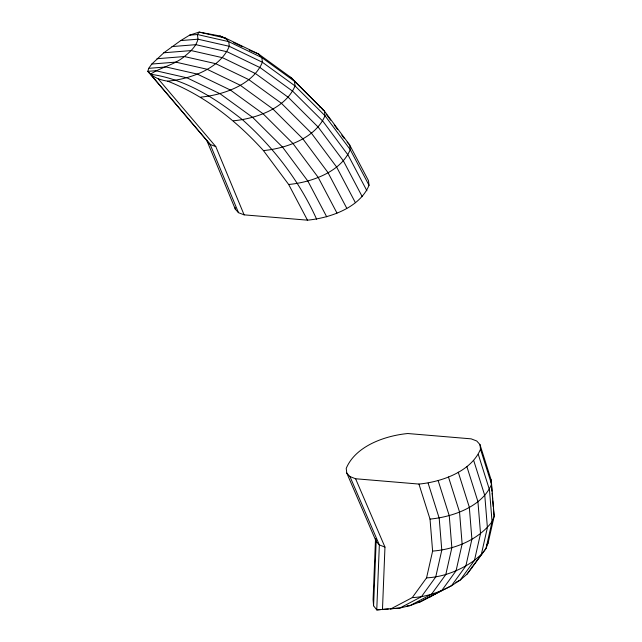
<?xml version="1.0" encoding="UTF-8"?>
<svg xmlns="http://www.w3.org/2000/svg" width="642" height="642" viewBox="0 0 642 642"><rect width="100%" height="100%" fill="white"/><g stroke="black" fill="none" stroke-linecap="round" stroke-linejoin="round"><path stroke-width="0.96" d="M375.522 538.71L373.09 599.58L373.58 605.783L376.758 609.9L399.862 608.046L409.925 605.631L420.197 601.875L451.543 585.689L460.162 580.103L467.039 574.149L485.994 548.493L488.113 543.012L494.171 516.232L491.579 484.237L491.026 479.574L479.951 444.545L476.757 441.006L471.14 438.847L407.782 433.527C385.248 435.669 355.572 445.917 346.223 468.395L346.776 473.058L376.156 541.407L379.35 544.938L384.967 547.096L382.471 609.627M373.58 605.783L376.156 541.407L375.827 538.606M390.681 608.969L412.252 597.614L426.553 577.88L432.612 551.101L430.02 519.097L418.945 484.068L355.596 478.755L349.978 476.589L346.776 473.058M148.687 68.341L147.829 71.342L210.175 144.434L238.495 212.687L244.12 214.853L307.47 220.166C330.004 218.031 359.68 207.783 369.03 185.305L368.476 180.643L349.673 144.964L324.435 111.066L291.283 77.73L258.638 54.048L225.543 38.111L219.925 35.944L199.116 32.1L189.591 35.158L180.731 40.574L163.846 52.772L151.809 64.04L148.687 68.341L165.949 66.953L197.246 74.071L230.342 90.016L262.987 113.69L292.953 143.495L318.191 177.393L336.986 213.072M418.945 484.068C441.479 481.933 471.156 471.685 480.505 449.207L479.951 444.545M471.693 568.234L472.4 566.404M486.973 544.593L488.113 543.012M467.039 574.149L485.994 548.493L492.053 521.713L494.171 516.232L493.385 508.665M244.12 214.853L215.792 146.593L210.175 144.434L150.485 74.239C161.03 67.081 174.375 64.986 184.342 56.536C190.088 51.874 196.091 46.649 197.993 39.186L197.439 34.524L199.116 32.1L225.543 38.111L228.737 41.642L261.832 57.579L294.477 81.261L324.435 111.066L324.996 115.729C315.647 138.207 285.971 148.454 263.437 150.589C236.713 121.089 205.015 95.851 167.731 81.165C160.291 80.114 152.684 77.345 147.829 71.342L155.677 70.708L186.974 77.826L220.07 93.772L252.715 117.446L282.673 147.251L307.911 181.148L326.714 216.827M429.979 597.036L435.461 593.489M455.852 582.374L460.162 580.103L474.47 560.362L481.339 554.407L487.398 527.628L484.806 495.632L473.732 460.603M167.731 81.165C190.265 79.03 219.941 68.782 229.29 46.304L228.737 41.642L197.439 34.524L189.591 35.158M200.834 97.111C223.368 94.968 253.044 84.72 262.393 62.25L261.832 57.579L258.638 54.048L249.441 50.164M233.471 120.792C256.006 118.65 285.682 108.402 295.031 85.924L294.477 81.261L291.283 77.73L289.678 77.112M263.437 150.589L288.675 184.487C311.209 182.352 340.886 172.104 350.235 149.626L349.673 144.964L347.121 142.139M430.02 519.097C452.554 516.962 482.23 506.715 491.579 484.237L480.505 449.207M432.612 551.101C454.913 549.287 478.258 539.938 492.053 521.713L489.461 489.718L478.386 454.68M426.553 577.88C443.807 576.949 460.41 570.24 474.47 560.362L480.529 533.582L477.929 501.587L466.862 466.557M412.252 597.614C426.103 596.972 439.425 592.237 451.543 585.689L465.851 565.947L471.91 539.168L469.31 507.172L458.244 472.143M180.731 40.574L197.993 39.186L229.29 46.304L262.393 62.25L295.031 85.924L324.996 115.729L350.235 149.626L369.03 185.305M171.952 46.585L195.874 44.667L227.172 51.785L260.267 67.723L292.913 91.405L322.87 121.21L348.108 155.107L366.911 190.786M163.846 52.772L191.22 50.582L222.517 57.7L255.612 73.637L288.258 97.319L318.215 127.124L343.454 161.022L362.257 196.701M156.977 58.727L184.342 56.536L215.648 63.654L248.743 79.592L281.389 103.274L311.346 133.079L336.585 166.976L355.379 202.655M151.809 64.04L175.723 62.122L207.029 69.24L240.124 85.177L272.77 108.859L302.727 138.664L327.966 172.562L346.76 208.241M418.247 602.027L420.197 601.875L441.768 590.52L456.069 570.778L462.128 543.999L459.536 512.003L448.461 476.974M406.996 605.863L409.925 605.631L431.496 594.275L445.797 574.534L451.856 547.754L449.264 515.759L438.189 480.73M380.602 609.595L376.758 609.9L379.35 544.938L349.978 476.589M382.528 609.435L388.306 608.977M390.232 608.817L399.862 608.046L421.425 596.699L435.725 576.957L441.792 550.178L439.192 518.182L428.118 483.145M150.485 74.239C185.345 79.014 215.592 98.443 242.644 119.869C273.789 147.628 299.469 181.14 316.642 219.251M319.636 106.917L321.241 107.535L323.592 110.689M219.925 35.944L226.185 38.961M233.343 42.412L242.283 46.714M206.973 140.895L235.301 209.156L238.495 212.687M158.341 79.03L215.792 146.593M326.521 114.629L330.63 120.142M334.153 124.877L337.676 129.604M341.785 135.125L344.136 138.279M288.675 184.487L307.47 220.166M355.596 478.755L384.967 547.096M235.076 207.294L235.301 209.156M491.026 479.574L491.965 491.21M492.125 493.152L492.599 498.962M492.751 500.904L493.225 506.723"/></g></svg>
